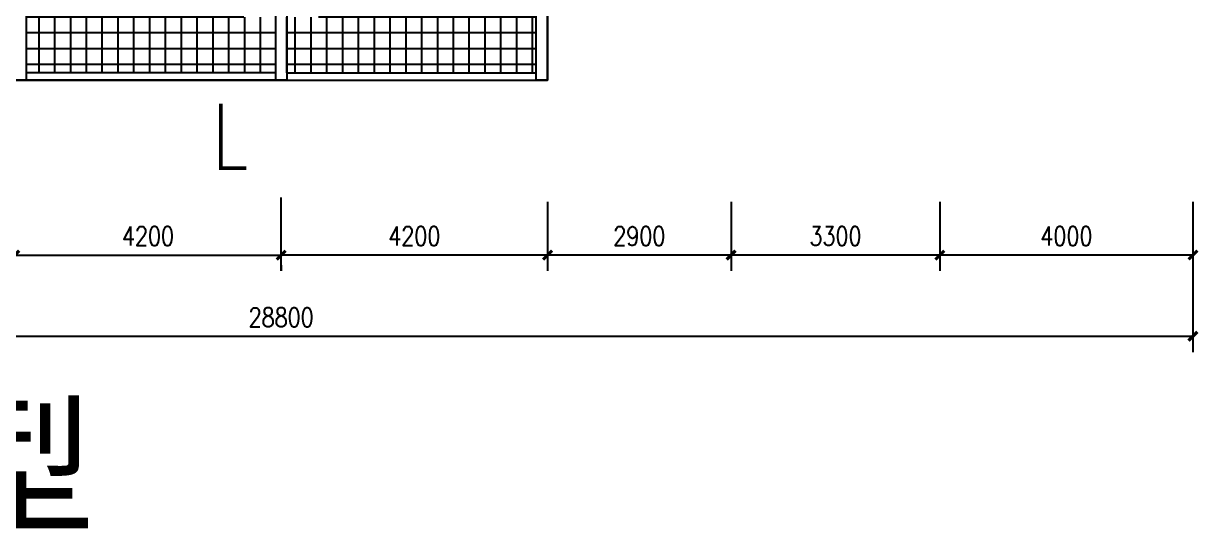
# Model space of a CAD drawing. Header units: millimetres. Extents: x 1580 to 35621, y 690 to 28147.
# Drawn here: x 17051 to 35621, y 4181 to 12256 of the extents above; entities that cross this region are included whole.
import ezdxf

# ---------------------------------------------------------------- set-up
doc = ezdxf.new("R2010")
doc.units = ezdxf.units.MM
for name, color, linetype in [('PUB_DIM', 3, 'Continuous'), ('RUB', 113, 'Continuous'), ('WALL', 4, 'Continuous')]:
    doc.layers.add(name, color=color, linetype=linetype)
doc.styles.add('DIM_FONT', font='SIMPLEX.shx', dxfattribs={"width": 0.8})
doc.styles.add('ST', font='SimSun.ttf', dxfattribs={"width": 0.8})
doc.styles.get("Standard").update_dxf_attribs({"font": 'arial.ttf'})
doc.dimstyles.new('DIMN', dxfattribs={"dimtxt": 300, "dimasz": 1, "dimexe": 250, "dimexo": 300, "dimgap": 150, "dimtad": 1, "dimdec": 0, "dimdsep": 46, "dimtxsty": 'DIM_FONT', "dimblk": '_DIMX', "dimblk1": 'ARCHTICK', "dimblk2": 'ARCHTICK', "dimcen": 0.1, "dimclrt": 7, "dimadec": 0, "dimazin": 0, "dimtfac": 1, "dimtdec": 0, "dimtix": 1, "dimtmove": 2, "dimatfit": 3, "dimldrblk": '_DIMX', "dimfxl": 1, "dimtolj": 1, "dimtzin": 0, "dimarcsym": 0})

# ---------------------------------------------------------------- blocks, each defined once
blk = doc.blocks.new('_DIMX')
at = {"const_width": 50}
blk.add_lwpolyline([(-70, -70), (70, 70)], dxfattribs=at)
blk = doc.blocks.new('*D40')
at = {"color": 0, "linetype": 'ByBlock', "transparency": 16777216}
for p, q in [((-132210, -32669), (-132210, -34741)), ((-103390, -32669), (-103390, -34741)), ((-132209, -34491), (-103391, -34491))]:
    blk.add_line(p, q, dxfattribs=at)
at = {"layer": 'DEFPOINTS', "color": 0, "linetype": 'ByBlock', "transparency": 16777216}
for p in [(-132210, -32369), (-103390, -32369), (-103390, -34491)]:
    blk.add_point(p, dxfattribs=at)
at = {"color": 0, "linetype": 'ByBlock', "transparency": 16777216, "rotation": 180}
blk.add_blockref('_DIMX', (-132210, -34491), dxfattribs=at)
at = {"color": 0, "linetype": 'ByBlock', "transparency": 16777216}
blk.add_blockref('_DIMX', (-103390, -34491), dxfattribs=at)
at = {"color": 7, "linetype": 'ByBlock', "transparency": 16777216, "insert": (-117800, -34191), "char_height": 300, "attachment_point": 5, "style": 'DIM_FONT'}
blk.add_mtext('\\A1;28800', dxfattribs=at)
blk = doc.blocks.new('_ARCHTICK')
at = {"color": 0, "linetype": 'ByBlock', "const_width": 0.15}
blk.add_lwpolyline([(-0.5, -0.5), (0.5, 0.5)], dxfattribs=at)
blk = doc.blocks.new('*D38')
at = {"color": 0, "linetype": 'ByBlock', "transparency": 16777216}
for p, q in [((-113591, -33208), (-117799, -33208)), ((-117800, -33369), (-117800, -33458)), ((-113590, -33369), (-113590, -33458))]:
    blk.add_line(p, q, dxfattribs=at)
at = {"layer": 'DEFPOINTS', "color": 0, "linetype": 'ByBlock', "transparency": 16777216}
for p in [(-117800, -33069), (-117800, -33208), (-113590, -33069)]:
    blk.add_point(p, dxfattribs=at)
at = {"color": 0, "linetype": 'ByBlock', "transparency": 16777216, "rotation": 180}
blk.add_blockref('_DIMX', (-117800, -33208), dxfattribs=at)
at = {"color": 0, "linetype": 'ByBlock', "transparency": 16777216}
blk.add_blockref('_DIMX', (-113590, -33208), dxfattribs=at)
at = {"color": 7, "linetype": 'ByBlock', "transparency": 16777216, "insert": (-115695, -32908), "char_height": 300, "attachment_point": 5, "style": 'DIM_FONT'}
blk.add_mtext('\\A1;4200', dxfattribs=at)
blk = doc.blocks.new('*D29')
at = {"color": 0, "linetype": 'ByBlock', "transparency": 16777216}
for p, q in [((-122009, -33208), (-117801, -33208)), ((-122010, -33369), (-122010, -33458)), ((-117800, -33369), (-117800, -33458))]:
    blk.add_line(p, q, dxfattribs=at)
at = {"layer": 'DEFPOINTS', "color": 0, "linetype": 'ByBlock', "transparency": 16777216}
for p in [(-122010, -33069), (-117800, -33069), (-117800, -33208)]:
    blk.add_point(p, dxfattribs=at)
at = {"color": 0, "linetype": 'ByBlock', "transparency": 16777216, "rotation": 180}
blk.add_blockref('_DIMX', (-122010, -33208), dxfattribs=at)
at = {"color": 0, "linetype": 'ByBlock', "transparency": 16777216}
blk.add_blockref('_DIMX', (-117800, -33208), dxfattribs=at)
at = {"color": 7, "linetype": 'ByBlock', "transparency": 16777216, "insert": (-119905, -32908), "char_height": 300, "attachment_point": 5, "style": 'DIM_FONT'}
blk.add_mtext('\\A1;4200', dxfattribs=at)
blk = doc.blocks.new('*D35')
at = {"color": 0, "linetype": 'ByBlock', "transparency": 16777216}
for p, q in [((-110690, -32369), (-110690, -33458)), ((-107390, -32369), (-107390, -33458)), ((-107391, -33208), (-110689, -33208))]:
    blk.add_line(p, q, dxfattribs=at)
at = {"layer": 'DEFPOINTS', "color": 0, "linetype": 'ByBlock', "transparency": 16777216}
for p in [(-110690, -32069), (-107390, -32069), (-110690, -33208)]:
    blk.add_point(p, dxfattribs=at)
at = {"color": 0, "linetype": 'ByBlock', "transparency": 16777216, "rotation": 180}
blk.add_blockref('_DIMX', (-110690, -33208), dxfattribs=at)
at = {"color": 0, "linetype": 'ByBlock', "transparency": 16777216}
blk.add_blockref('_DIMX', (-107390, -33208), dxfattribs=at)
at = {"color": 7, "linetype": 'ByBlock', "transparency": 16777216, "insert": (-109040, -32908), "char_height": 300, "attachment_point": 5, "style": 'DIM_FONT'}
blk.add_mtext('\\A1;3300', dxfattribs=at)
blk = doc.blocks.new('*D37')
at = {"color": 0, "linetype": 'ByBlock', "transparency": 16777216}
for p, q in [((-113590, -32369), (-113590, -33458)), ((-110690, -32369), (-110690, -33458)), ((-110691, -33208), (-113589, -33208))]:
    blk.add_line(p, q, dxfattribs=at)
at = {"layer": 'DEFPOINTS', "color": 0, "linetype": 'ByBlock', "transparency": 16777216}
for p in [(-113590, -32069), (-110690, -32069), (-113590, -33208)]:
    blk.add_point(p, dxfattribs=at)
at = {"color": 0, "linetype": 'ByBlock', "transparency": 16777216, "rotation": 180}
blk.add_blockref('_DIMX', (-113590, -33208), dxfattribs=at)
at = {"color": 0, "linetype": 'ByBlock', "transparency": 16777216}
blk.add_blockref('_DIMX', (-110690, -33208), dxfattribs=at)
at = {"color": 7, "linetype": 'ByBlock', "transparency": 16777216, "insert": (-112140, -32908), "char_height": 300, "attachment_point": 5, "style": 'DIM_FONT'}
blk.add_mtext('\\A1;2900', dxfattribs=at)
blk = doc.blocks.new('*D36')
at = {"color": 0, "linetype": 'ByBlock', "transparency": 16777216}
for p, q in [((-107390, -32369), (-107390, -33458)), ((-103390, -32369), (-103390, -33458)), ((-103391, -33208), (-107389, -33208))]:
    blk.add_line(p, q, dxfattribs=at)
at = {"layer": 'DEFPOINTS', "color": 0, "linetype": 'ByBlock', "transparency": 16777216}
for p in [(-107390, -32069), (-103390, -32069), (-107390, -33208)]:
    blk.add_point(p, dxfattribs=at)
at = {"color": 0, "linetype": 'ByBlock', "transparency": 16777216, "rotation": 180}
blk.add_blockref('_DIMX', (-107390, -33208), dxfattribs=at)
at = {"color": 0, "linetype": 'ByBlock', "transparency": 16777216}
blk.add_blockref('_DIMX', (-103390, -33208), dxfattribs=at)
at = {"color": 7, "linetype": 'ByBlock', "transparency": 16777216, "insert": (-105390, -32908), "char_height": 300, "attachment_point": 5, "style": 'DIM_FONT'}
blk.add_mtext('\\A1;4000', dxfattribs=at)
blk = doc.blocks.new('A$C102A0961')
at = {"layer": 'RUB'}
h = blk.add_hatch(dxfattribs=at)
h.set_pattern_fill('NET', color=256, scale=2000, style=0)
h.set_pattern_definition([(0, (70296.6, 3363.12), (0, 250), []), (90, (70296.6, 3363.12), (-250, 2e-14), [])])
h.paths.add_polyline_path([(17606.8, 4414.1), (17606.8, 5294.1), (17106.8, 5294.1), (17106.8, 6294.1), (16929.8, 6294.1), (15164.5, 6294.1), (14904.4, 6294.1), (14364.5, 6294.1), (13666.8, 6294.1), (13666.8, 4414.1)])
h = blk.add_hatch(dxfattribs=at)
h.set_pattern_fill('NET', color=256, scale=2000, style=0)
h.set_pattern_definition([(180, (-34902.92, 3363.12), (0, 250), []), (90, (-34902.92, 3363.12), (250, 2e-14), [])])
h.paths.add_polyline_path([(17786.8, 5294.1), (18286.8, 5294.1), (18286.8, 6294.1), (18463.9, 6294.1), (20229.2, 6294.1), (20489.3, 6294.1), (21029.2, 6294.1), (21726.8, 6294.1), (21726.8, 4414.1), (17786.8, 4414.1)])
for p, q in [((17606.8, 4414.1), (13666.8, 4414.1)), ((17786.8, 4294.1), (13666.8, 4294.1)), ((17606.8, 4294.1), (21726.8, 4294.1)), ((17786.8, 4414.1), (21726.8, 4414.1))]:
    blk.add_line(p, q)
at = {"const_width": 60}
blk.add_lwpolyline([(16743.2, 3926.8), (16743.2, 2905.9), (17148, 2905.9)], dxfattribs=at)
at = {"layer": 'PUB_DIM'}
blk.add_line((17696.8, 1283.2), (17696.8, 2441.8), dxfattribs=at)
at = {"layer": 'WALL'}
for p, q in [((13666.8, 6294.1), (13666.8, 4294.1)), ((17606.8, 6294.1), (17606.8, 4294.1)), ((17786.8, 6294.1), (17786.8, 4294.1)), ((21726.8, 4294.1), (21726.8, 6294.1)), ((21906.8, 6294.1), (21906.8, 4294.1)), ((17786.8, 4414.1), (17786.8, 5294.1)), ((13666.8, 4294.1), (13486.8, 4294.1)), ((17786.8, 4294.1), (17606.8, 4294.1)), ((21906.8, 4294.1), (21726.8, 4294.1))]:
    blk.add_line(p, q, dxfattribs=at)
at = {"width": 0.8, "flags": 9}
for tag, p, rotation in [('YSIZE', (3466.8, 15714.1), 180), ('XSIZE', (3466.8, 15714.1), 180), ('XSIZE', (31928.6, 15714.1), 180), ('YSIZE', (31928.6, 15714.1), 180), ('YSIZE', (14867.8, 14315.7), 270), ('XSIZE', (14867.8, 14315.7), 270), ('YSIZE', (20525.4, 14315.7), 270), ('XSIZE', (20525.4, 14315.7), 270)]:
    blk.add_attdef(tag, p, '', height=0.5, rotation=rotation, dxfattribs=at)
at = {"layer": 'PUB_DIM'}
for p1, p2, picture, middle in [((24806.8, 2671.7), (21906.8, 2671.7), '*D37', (23356.8, 1833.2)), ((28106.8, 2671.7), (24806.8, 2671.7), '*D35', (26456.8, 1833.2)), ((32106.8, 2671.7), (28106.8, 2671.7), '*D36', (30106.8, 1833.2))]:
    dim = blk.add_aligned_dim(p1=p1, p2=p2, distance=1138.4, dimstyle='DIMN', dxfattribs=at)
    dim.commit()
    dim.dimension.update_dxf_attribs({"geometry": picture, "text_midpoint": middle, "insert": (135496.7, 34740.9)})
for p1, p2, distance, text, picture, middle in [((3286.8, 2371.7), (32106.8, 2371.7), -2121.7, '28800', '*D40', (17696.8, 550)), ((13486.8, 1671.7), (17696.8, 1671.7), -138.4, '4200', '*D29', (15591.8, 1833.2)), ((21906.8, 1671.7), (17696.8, 1671.7), 138.4, '4200', '*D38', (19801.8, 1833.2))]:
    dim = blk.add_aligned_dim(p1=p1, p2=p2, distance=distance, text=text, dimstyle='DIMN', dxfattribs=at)
    dim.commit()
    dim.dimension.update_dxf_attribs({"geometry": picture, "text_midpoint": middle, "insert": (135496.7, 34740.9)})

msp = doc.modelspace()

# ---------------------------------------------------------------- linework, layer by layer
at = {"layer": 'WALL'}
msp.add_lwpolyline([(35534, 22958), (26994, 22958), (26994, 23858), (15254, 23858), (15254, 22958), (6714, 22958), (6714, 13958), (16914, 13958), (16914, 11358), (25334, 11358), (25334, 13958), (35534, 13958), (35534, 22958)], dxfattribs=at)

# ---------------------------------------------------------------- block references
msp.add_blockref('A$C102A0961', (3427, 7064), dxfattribs=at)

# ---------------------------------------------------------------- texts
at = {"style": 'ST'}
msp.add_text('一梯两户直线型', height=1750, dxfattribs=at).set_placement((1475, 4387))

doc.saveas('drawing.dxf')
